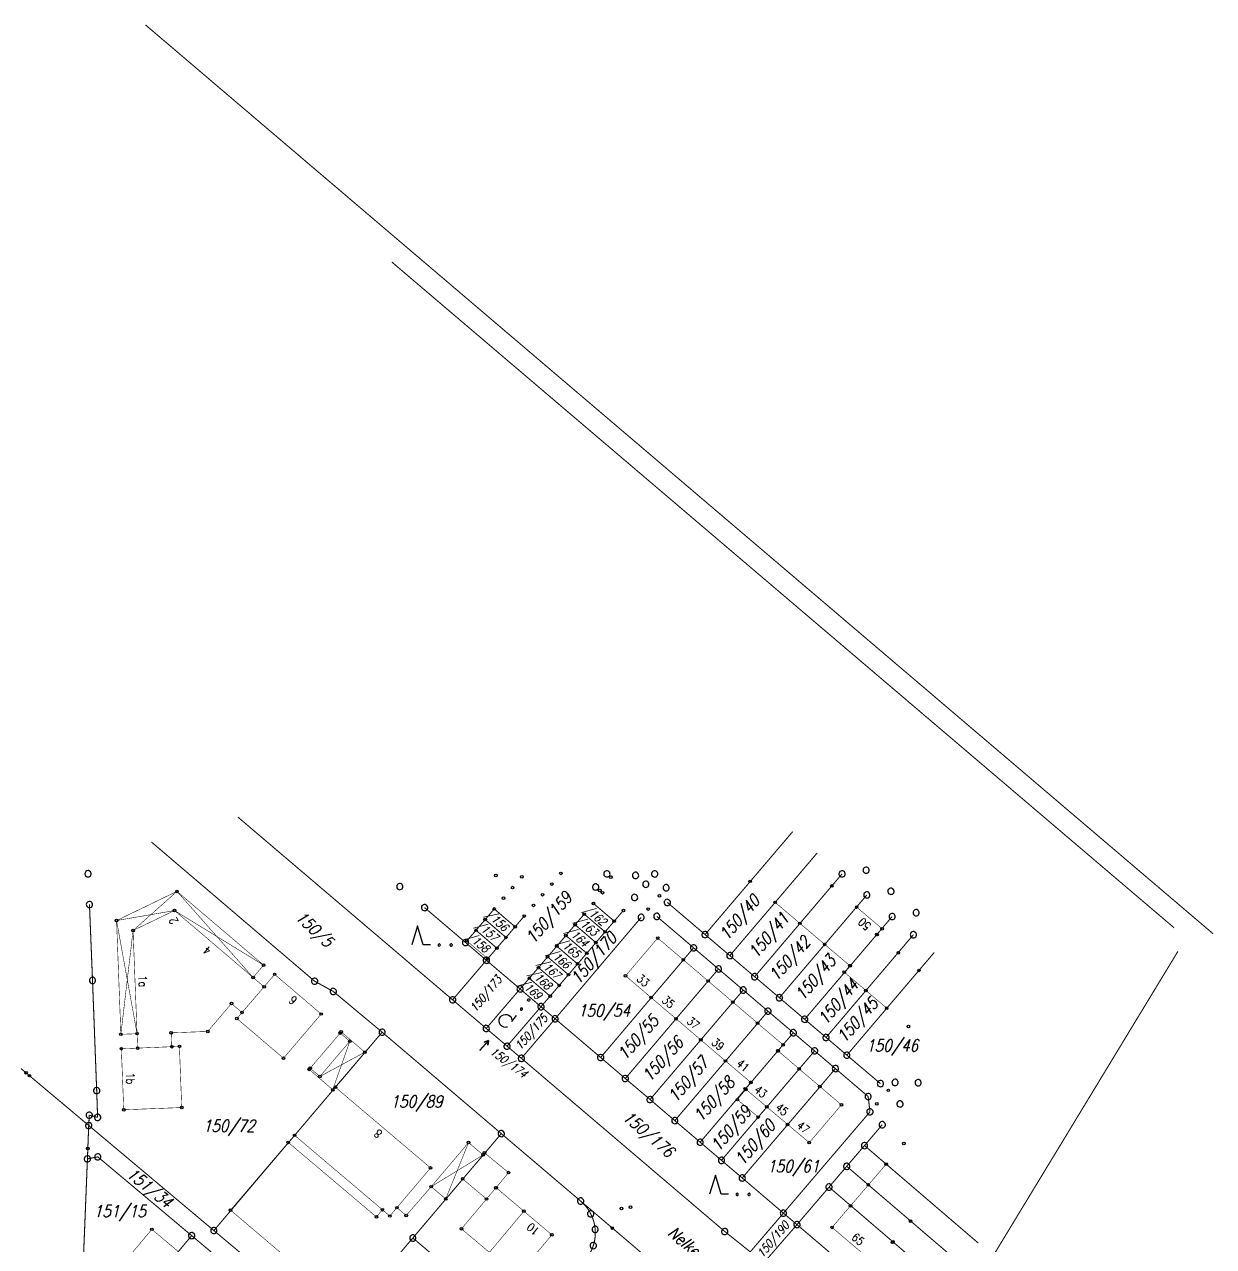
# Model space of a CAD drawing. Extents: x 4468056 to 4468688, y 5348625 to 5349303.
# Drawn here: x 4468459.3 to 4468687.9, y 5349068 to 5349302.8 of the extents above; entities that cross this region are included whole.
import ezdxf
from ezdxf.enums import TextEntityAlignment as Align

# ---------------------------------------------------------------- set-up
doc = ezdxf.new("R2010")
doc.units = 0
doc.linetypes.add('PCMAP-LINIENTYP_046', pattern=[1, 0.35, -0.3, 0.35])
doc.layers.get('0').update_dxf_attribs({"linetype": 'CONTINUOUS'})
for name, color, linetype in [('B-T017-AMTL_PUNKTE_G-KOORDINATE', 216, 'CONTINUOUS'), ('B-T018-AMTL_PUNKTE_D-KOORDINATE', 216, 'CONTINUOUS'), ('B-T020-AMTL_FR-PFEIL', 7, 'CONTINUOUS'), ('B-T024-AMTL_NUTZUNGSARTENSYMBOL', 7, 'CONTINUOUS'), ('L-T034-AMTL_FLGR_ABGEM', 216, 'CONTINUOUS'), ('L-T044-AMTL_GEBAEUDELINIE', 136, 'CONTINUOUS'), ('L-T046-AMTL_ARK_PASS_DURCHF_DIA', 136, 'PCMAP-LINIENTYP_046'), ('L-T047-AMTL_GEB_-TREPPE_TG-ZUFA', 136, 'CONTINUOUS'), ('T-T004-HAUSNUMMER_GEBAEUDETEXT', 16, 'CONTINUOUS'), ('T-T018-FLURNUMMER', 7, 'CONTINUOUS'), ('T-T026-STRASSENNAMEN', 7, 'CONTINUOUS')]:
    doc.layers.add(name, color=color, linetype=linetype)
doc.styles.add('PCMAP-TEXTTYP_004', font='simplex')
doc.styles.add('PCMAP-TEXTTYP_018', font='simplex', dxfattribs={"oblique": 15})
doc.styles.add('PCMAP-TEXTTYP_026', font='simplex', dxfattribs={"oblique": 15})

# ---------------------------------------------------------------- blocks, each defined once
blk = doc.blocks.new('KREIS')
blk.add_circle((0, 0), 5)
blk = doc.blocks.new('SYM10')
for points in [[(2.507, 4.202), (0.958, 4.953), (-0.543, 5), (-2.185, 4.437), (-3.379, 3.608), (-4.249, 2.748), (-4.882, 1.357), (-5, 0.073)], [(-5, 0.073), (-4.953, -0.912)], [(2.493, -4.416), (3.726, -3.586), (4.455, -2.364), (5, -0.885), (4.933, 0.741), (4.464, 2.007), (3.69, 3.219), (2.507, 4.202)], [(-4.953, -0.912), (-4.698, -1.945), (-3.921, -3.398), (-2.642, -4.314), (-1.366, -4.81), (0.008, -5), (1.379, -4.834), (2.493, -4.416)]]:
    blk.add_lwpolyline(points)
blk = doc.blocks.new('SYM163')
for points in [[(-0.372, -1.169), (-2.193, -1.169), (-3.592, 3.555), (-5, -1.169)], [(2.004, -1.025), (1.937, -0.958), (1.85, -0.901), (1.755, -0.901), (1.63, -0.945), (1.535, -1.04), (1.504, -1.208), (1.54, -1.307)], [(1.54, -1.307), (1.601, -1.395), (1.693, -1.44), (1.783, -1.466)], [(1.8, -1.466), (1.944, -1.423), (2.039, -1.312), (2.052, -1.159), (2.004, -1.025)], [(4.797, -0.9), (4.702, -0.903), (4.575, -0.933), (4.473, -1.01), (4.42, -1.114), (4.412, -1.228), (4.448, -1.32), (4.514, -1.38)], [(4.514, -1.38), (4.573, -1.437), (4.659, -1.465)], [(4.696, -1.466), (4.822, -1.447), (4.916, -1.373), (4.982, -1.264), (5, -1.152), (4.98, -1.04), (4.886, -0.944), (4.797, -0.9)]]:
    blk.add_lwpolyline(points)
blk = doc.blocks.new('SYM60')
blk.add_lwpolyline([(-8.077, 1.827), (-8.077, 1.808), (-5.038, 0.01), (-15, 0.01), (-15, -0.01), (-5.038, -0.01), (-8.077, -1.808), (-8.077, -1.827), (-5, 0), (-8.077, 1.827)])
blk = doc.blocks.new('SYM162')
for points in [[(-4.708, -0.388), (-4.869, -0.065), (-5, 0.539), (-4.97, 0.901), (-4.829, 1.304), (-4.547, 1.737), (-4.164, 2.039), (-3.782, 2.19)], [(-3.782, 2.19), (-3.288, 2.24), (-2.926, 2.2), (-2.392, 2.009), (-2.07, 1.676), (-1.768, 1.304), (-1.647, 0.871), (-1.617, 0.378)], [(-1.617, 0.378), (-1.728, 0.005), (-1.889, -0.317), (-2.11, -0.609), (-2.412, -0.8), (-0.492, -0.806)], [(-4.255, -0.79), (-4.466, -0.609), (-4.708, -0.388)], [(1.943, -0.779), (1.917, -0.67), (1.846, -0.549), (1.705, -0.508), (1.575, -0.519), (1.444, -0.609), (1.363, -0.71), (1.363, -0.831)], [(1.363, -0.831), (1.424, -0.962), (1.544, -1.042), (1.665, -1.052), (1.826, -1.012), (1.917, -0.931), (1.967, -0.861), (1.947, -0.795)], [(4.359, -0.795), (4.401, -0.638), (4.531, -0.528), (4.685, -0.492), (4.845, -0.536), (4.95, -0.633), (4.983, -0.743)], [(4.983, -0.743), (5, -0.862), (4.959, -1.011), (4.812, -1.107), (4.638, -1.121), (4.503, -1.074), (4.395, -0.991), (4.362, -0.809)]]:
    blk.add_lwpolyline(points)

msp = doc.modelspace()

# ---------------------------------------------------------------- linework, layer by layer
at = {"layer": 'L-T034-AMTL_FLGR_ABGEM', "const_width": 0.2, "flags": 128}
for points in [[(4468482.61, 5349302.71), (4468687.76, 5349128.11)], [(4468680.28, 5349129.24), (4468529.94, 5349257.16)], [(4468541.62, 5349115.41), (4468500.33, 5349150.54)], [(4468606.97, 5349147.72), (4468590.14, 5349127.95)], [(4468515.1, 5349118.99), (4468483.75, 5349145.72)], [(4468611.72, 5349143.67), (4468594.9, 5349123.9)], [(4468616.47, 5349139.61), (4468599.67, 5349119.85)], [(4468621.23, 5349135.56), (4468604.42, 5349115.81)], [(4468471.83, 5349133.73), (4468472.42, 5349119.14)], [(4468544.1, 5349126.43), (4468536.24, 5349133.12)], [(4468549.63, 5349132.87), (4468547.88, 5349130.83)], [(4468549.63, 5349132.87), (4468553.63, 5349129.44)], [(4468572.68, 5349130.52), (4468568.68, 5349133.93)], [(4468590.14, 5349127.95), (4468582.89, 5349134.12)], [(4468547.88, 5349130.83), (4468546.12, 5349128.77)], [(4468547.88, 5349130.83), (4468551.88, 5349127.4)], [(4468553.63, 5349129.44), (4468555.39, 5349131.5)], [(4468561.33, 5349111.77), (4468577.85, 5349131.24)], [(4468566.92, 5349131.88), (4468565.16, 5349129.83)], [(4468570.92, 5349128.46), (4468566.92, 5349131.88)], [(4468570.92, 5349128.46), (4468572.68, 5349130.52)], [(4468572.68, 5349130.52), (4468574.44, 5349132.57)], [(4468580.86, 5349131.44), (4468587.94, 5349125.4)], [(4468626.09, 5349131.41), (4468609.28, 5349111.67)], [(4468544.1, 5349126.43), (4468546.12, 5349128.77)], [(4468546.12, 5349128.77), (4468550.12, 5349125.34)], [(4468551.88, 5349127.4), (4468553.63, 5349129.44)], [(4468565.16, 5349129.83), (4468563.39, 5349127.76)], [(4468569.16, 5349126.4), (4468565.16, 5349129.83)], [(4468569.16, 5349126.4), (4468570.92, 5349128.46)], [(4468594.9, 5349123.9), (4468590.14, 5349127.95)], [(4468630.18, 5349127.92), (4468613.39, 5349108.18)], [(4468548.11, 5349123.01), (4468544.1, 5349126.43)], [(4468550.12, 5349125.34), (4468551.88, 5349127.4)], [(4468561.64, 5349125.71), (4468559.88, 5349123.66)], [(4468563.39, 5349127.76), (4468561.64, 5349125.71)], [(4468565.64, 5349122.3), (4468561.64, 5349125.71)], [(4468567.4, 5349124.35), (4468563.39, 5349127.76)], [(4468567.4, 5349124.35), (4468569.16, 5349126.4)], [(4468548.11, 5349123.01), (4468550.12, 5349125.34)], [(4468559.88, 5349123.66), (4468558.12, 5349121.6)], [(4468563.88, 5349120.24), (4468559.88, 5349123.66)], [(4468565.64, 5349122.3), (4468567.4, 5349124.35)], [(4468570.07, 5349104.33), (4468587.94, 5349125.4)], [(4468587.94, 5349125.4), (4468592.71, 5349121.34)], [(4468599.67, 5349119.85), (4468594.9, 5349123.9)], [(4468596.9, 5348986.16), (4468681.01, 5349124.72)], [(4468634.19, 5349124.52), (4468617.39, 5349104.78)], [(4468548.11, 5349123.01), (4468541.62, 5349115.41)], [(4468554.59, 5349117.5), (4468548.11, 5349123.01)], [(4468558.12, 5349121.6), (4468556.36, 5349119.55)], [(4468562.12, 5349118.18), (4468558.12, 5349121.6)], [(4468563.88, 5349120.24), (4468565.64, 5349122.3)], [(4468574.81, 5349100.29), (4468592.71, 5349121.34)], [(4468592.71, 5349121.34), (4468597.47, 5349117.29)], [(4468472.42, 5349119.14), (4468473.22, 5349097.98)], [(4468518.69, 5349117.02), (4468515.1, 5349118.99)], [(4468554.59, 5349117.5), (4468556.36, 5349119.55)], [(4468560.36, 5349116.12), (4468556.36, 5349119.55)], [(4468562.12, 5349118.18), (4468563.88, 5349120.24)], [(4468604.42, 5349115.81), (4468599.67, 5349119.85)], [(4468528.08, 5349109.19), (4468518.69, 5349117.02)], [(4468554.59, 5349117.5), (4468548.08, 5349109.91)], [(4468558.6, 5349114.08), (4468554.59, 5349117.5)], [(4468560.36, 5349116.12), (4468562.12, 5349118.18)], [(4468579.57, 5349096.26), (4468597.47, 5349117.29)], [(4468597.47, 5349117.29), (4468602.23, 5349113.23)], [(4468548.08, 5349109.91), (4468541.62, 5349115.41)], [(4468558.6, 5349114.08), (4468552.09, 5349106.51)], [(4468558.6, 5349114.08), (4468560.36, 5349116.12)], [(4468561.33, 5349111.77), (4468558.6, 5349114.08)], [(4468609.28, 5349111.67), (4468604.42, 5349115.81)], [(4468561.33, 5349111.77), (4468554.84, 5349104.17)], [(4468570.07, 5349104.33), (4468561.33, 5349111.77)], [(4468584.32, 5349092.2), (4468602.23, 5349113.23)], [(4468602.23, 5349113.23), (4468607.1, 5349109.09)], [(4468613.39, 5349108.18), (4468609.28, 5349111.67)], [(4468528.08, 5349109.19), (4468519.1, 5349098.61)], [(4468550.98, 5349089.7), (4468528.08, 5349109.19)], [(4468552.09, 5349106.51), (4468548.08, 5349109.91)], [(4468589.2, 5349088.05), (4468607.1, 5349109.09)], [(4468607.1, 5349109.09), (4468611.19, 5349105.6)], [(4468617.39, 5349104.78), (4468613.39, 5349108.18)], [(4468554.84, 5349104.17), (4468552.09, 5349106.51)], [(4468593.29, 5349084.57), (4468611.19, 5349105.6)], [(4468611.19, 5349105.6), (4468615.19, 5349102.19)], [(4468623.84, 5349099.31), (4468617.39, 5349104.78)], [(4468458.67, 5349102.2), (4468471.69, 5349091.27)], [(4468593.92, 5349070.9), (4468554.84, 5349104.17)], [(4468574.81, 5349100.29), (4468570.07, 5349104.33)], [(4468597.28, 5349081.18), (4468615.19, 5349102.19)], [(4468615.19, 5349102.19), (4468621.48, 5349096.83)], [(4468579.57, 5349096.26), (4468574.81, 5349100.29)], [(4468473.22, 5349097.98), (4468473.4, 5349092.83)], [(4468519.1, 5349098.61), (4468511.26, 5349089.37)], [(4468584.32, 5349092.2), (4468579.57, 5349096.26)], [(4468621.83, 5349093.89), (4468621.48, 5349096.83)], [(4468471.69, 5349091.27), (4468471.8, 5349093.25)], [(4468473.4, 5349092.83), (4468471.8, 5349093.25)], [(4468605.2, 5349074.43), (4468621.83, 5349093.89)], [(4468471.69, 5349091.27), (4468471.44, 5349084.85)], [(4468471.69, 5349091.27), (4468495.74, 5349071.08)], [(4468589.2, 5349088.05), (4468584.32, 5349092.2)], [(4468620.78, 5349087.41), (4468624.19, 5349091.41)], [(4468495.74, 5349071.08), (4468511.26, 5349089.37)], [(4468550.98, 5349089.7), (4468533.98, 5349069.65)], [(4468566.22, 5349076.75), (4468550.98, 5349089.7)], [(4468593.29, 5349084.57), (4468589.2, 5349088.05)], [(4468617.36, 5349083.42), (4468620.78, 5349087.41)], [(4468642.65, 5349068.67), (4468620.78, 5349087.41)], [(4468470.13, 5349052.18), (4468471.44, 5349084.85)], [(4468471.44, 5349084.85), (4468473.43, 5349085.24)], [(4468473.43, 5349085.24), (4468491.48, 5349070.1)], [(4468597.28, 5349081.18), (4468593.29, 5349084.57)], [(4468613.96, 5349079.43), (4468617.36, 5349083.42)], [(4468639.86, 5349064.16), (4468617.36, 5349083.42)], [(4468605.2, 5349074.43), (4468597.28, 5349081.18)], [(4468607.8, 5349072.22), (4468613.96, 5349079.43)], [(4468637.06, 5349059.65), (4468613.96, 5349079.43)], [(4468566.22, 5349076.75), (4468566.55, 5349076.45), (4468566.87, 5349076.13), (4468567.17, 5349075.79), (4468567.45, 5349075.44), (4468567.71, 5349075.08), (4468567.94, 5349074.69), (4468568.16, 5349074.3)], [(4468566.22, 5349076.75), (4468584.88, 5349060.86)], [(4468568.16, 5349074.3), (4468568.35, 5349073.9), (4468568.53, 5349073.48), (4468568.67, 5349073.06), (4468568.8, 5349072.63), (4468568.9, 5349072.19), (4468568.97, 5349071.75), (4468569.02, 5349071.3)], [(4468605.2, 5349074.43), (4468598.82, 5349066.99)], [(4468607.8, 5349072.22), (4468605.2, 5349074.43)], [(4468607.8, 5349072.22), (4468601.44, 5349064.89)], [(4468632.05, 5349051.58), (4468607.8, 5349072.22)], [(4468491.48, 5349070.1), (4468473.87, 5349049.15)], [(4468496.44, 5349065.93), (4468491.48, 5349070.1)], [(4468518.78, 5349051.73), (4468495.74, 5349071.08)], [(4468518.78, 5349051.73), (4468533.98, 5349069.65)], [(4468555.33, 5349051.56), (4468533.98, 5349069.65)], [(4468569.02, 5349071.3), (4468569.04, 5349070.85), (4468569.04, 5349070.4), (4468569.02, 5349069.95), (4468568.96, 5349069.5), (4468568.89, 5349069.06), (4468568.79, 5349068.62), (4468568.66, 5349068.19)], [(4468593.92, 5349070.9), (4468598.82, 5349066.99)], [(4468567.14, 5349065.46), (4468567.42, 5349065.81), (4468567.68, 5349066.18), (4468567.92, 5349066.56), (4468568.14, 5349066.95), (4468568.34, 5349067.35), (4468568.51, 5349067.77), (4468568.66, 5349068.19)]]:
    msp.add_lwpolyline(points, dxfattribs=at)
at = {"layer": 'L-T044-AMTL_GEBAEUDELINIE', "const_width": 0.1, "flags": 128}
for points in [[(4468477.04, 5349130.64), (4468488.65, 5349136.24)], [(4468488.65, 5349136.24), (4468505.3, 5349122.07)], [(4468614.51, 5349137.29), (4468608.36, 5349130.1)], [(4468608.36, 5349130.1), (4468614.51, 5349137.29)], [(4468547.88, 5349130.83), (4468549.63, 5349132.87)], [(4468553.63, 5349129.44), (4468549.63, 5349132.87)], [(4468549.63, 5349132.87), (4468553.63, 5349129.44)], [(4468568.68, 5349133.93), (4468572.68, 5349130.52)], [(4468572.68, 5349130.52), (4468568.68, 5349133.93)], [(4468608.36, 5349130.1), (4468603.59, 5349134.14)], [(4468619.27, 5349133.23), (4468613.12, 5349126.06)], [(4468613.12, 5349126.06), (4468619.27, 5349133.23)], [(4468619.27, 5349133.23), (4468624.16, 5349129.06)], [(4468477.87, 5349108.78), (4468477.04, 5349130.64)], [(4468546.12, 5349128.77), (4468547.88, 5349130.83)], [(4468551.88, 5349127.4), (4468547.88, 5349130.83)], [(4468547.88, 5349130.83), (4468551.88, 5349127.4)], [(4468555.39, 5349131.5), (4468553.63, 5349129.44)], [(4468565.16, 5349129.83), (4468566.92, 5349131.88)], [(4468570.92, 5349128.46), (4468566.92, 5349131.88)], [(4468566.92, 5349131.88), (4468570.92, 5349128.46)], [(4468572.68, 5349130.52), (4468570.92, 5349128.46)], [(4468574.44, 5349132.57), (4468572.68, 5349130.52)], [(4468544.35, 5349126.73), (4468546.12, 5349128.77)], [(4468550.12, 5349125.34), (4468546.12, 5349128.77)], [(4468546.12, 5349128.77), (4468550.12, 5349125.34)], [(4468553.63, 5349129.44), (4468551.88, 5349127.4)], [(4468563.39, 5349127.76), (4468565.16, 5349129.83)], [(4468569.16, 5349126.4), (4468565.16, 5349129.83)], [(4468565.16, 5349129.83), (4468569.16, 5349126.4)], [(4468570.92, 5349128.46), (4468569.16, 5349126.4)], [(4468613.12, 5349126.06), (4468608.36, 5349130.1)], [(4468548.38, 5349123.3), (4468544.35, 5349126.73)], [(4468551.88, 5349127.4), (4468550.12, 5349125.34)], [(4468559.88, 5349123.66), (4468561.64, 5349125.71)], [(4468561.64, 5349125.71), (4468563.39, 5349127.76)], [(4468561.64, 5349125.71), (4468565.64, 5349122.3)], [(4468565.64, 5349122.3), (4468561.64, 5349125.71)], [(4468567.4, 5349124.35), (4468563.39, 5349127.76)], [(4468563.39, 5349127.76), (4468567.4, 5349124.35)], [(4468569.16, 5349126.4), (4468567.4, 5349124.35)], [(4468574.86, 5349120.02), (4468581.04, 5349127.28)], [(4468581.04, 5349127.28), (4468585.96, 5349123.09)], [(4468617.96, 5349121.97), (4468613.12, 5349126.06)], [(4468623.16, 5349127.96), (4468618.01, 5349121.93)], [(4468618.01, 5349121.93), (4468623.16, 5349127.96)], [(4468550.12, 5349125.34), (4468548.38, 5349123.3)], [(4468558.12, 5349121.6), (4468559.88, 5349123.66)], [(4468563.88, 5349120.24), (4468559.88, 5349123.66)], [(4468559.88, 5349123.66), (4468563.88, 5349120.24)], [(4468567.4, 5349124.35), (4468565.64, 5349122.3)], [(4468627.28, 5349124.45), (4468621.04, 5349117.21)], [(4468621.04, 5349117.21), (4468627.28, 5349124.45)], [(4468505.3, 5349122.07), (4468503.29, 5349119.69)], [(4468556.36, 5349119.55), (4468558.12, 5349121.6)], [(4468562.12, 5349118.18), (4468558.12, 5349121.6)], [(4468558.12, 5349121.6), (4468562.12, 5349118.18)], [(4468565.64, 5349122.3), (4468563.88, 5349120.24)], [(4468585.96, 5349123.09), (4468579.78, 5349115.83)], [(4468579.78, 5349115.83), (4468585.96, 5349123.09)], [(4468585.96, 5349123.09), (4468590.72, 5349119.03)], [(4468616.89, 5349120.72), (4468617.96, 5349121.97)], [(4468618.01, 5349121.93), (4468617.96, 5349121.97)], [(4468617.96, 5349121.97), (4468618.01, 5349121.93)], [(4468503.29, 5349119.69), (4468505.39, 5349117.91)], [(4468505.39, 5349117.91), (4468507.42, 5349120.3)], [(4468507.42, 5349120.3), (4468516.36, 5349112.68)], [(4468554.59, 5349117.5), (4468556.36, 5349119.55)], [(4468560.36, 5349116.12), (4468556.36, 5349119.55)], [(4468556.36, 5349119.55), (4468560.36, 5349116.12)], [(4468563.88, 5349120.24), (4468562.12, 5349118.18)], [(4468579.78, 5349115.83), (4468574.86, 5349120.02)], [(4468584.55, 5349111.77), (4468590.72, 5349119.03)], [(4468590.72, 5349119.03), (4468584.55, 5349111.77)], [(4468590.72, 5349119.03), (4468595.48, 5349114.98)], [(4468621.04, 5349117.21), (4468616.89, 5349120.72)], [(4468505.39, 5349117.91), (4468501.15, 5349112.96)], [(4468501.15, 5349112.96), (4468505.39, 5349117.91)], [(4468558.6, 5349114.08), (4468554.59, 5349117.5)], [(4468562.12, 5349118.18), (4468560.36, 5349116.12)], [(4468625.04, 5349113.82), (4468621.04, 5349117.21)], [(4468499.12, 5349114.69), (4468494.56, 5349109.33)], [(4468501.15, 5349112.96), (4468499.12, 5349114.69)], [(4468560.36, 5349116.12), (4468558.6, 5349114.08)], [(4468584.55, 5349111.77), (4468579.78, 5349115.83)], [(4468589.32, 5349107.71), (4468595.48, 5349114.98)], [(4468595.48, 5349114.98), (4468589.32, 5349107.71)], [(4468595.48, 5349114.98), (4468600.24, 5349110.92)], [(4468500.17, 5349111.81), (4468501.15, 5349112.96)], [(4468509.12, 5349104.18), (4468500.17, 5349111.81)], [(4468516.36, 5349112.68), (4468509.12, 5349104.18)], [(4468589.32, 5349107.71), (4468584.55, 5349111.77)], [(4468494.56, 5349109.33), (4468487.55, 5349109.07)], [(4468520.02, 5349109.02), (4468520.21, 5349109.25)], [(4468520.21, 5349109.25), (4468524.76, 5349105.35)], [(4468600.24, 5349110.92), (4468594.08, 5349103.65)], [(4468594.08, 5349103.65), (4468600.24, 5349110.92)], [(4468600.24, 5349110.92), (4468605.15, 5349106.74)], [(4468480.98, 5349108.9), (4468477.87, 5349108.78)], [(4468481.09, 5349106.13), (4468480.98, 5349108.9)], [(4468487.55, 5349109.07), (4468487.65, 5349106.4)], [(4468514.25, 5349102.27), (4468520.02, 5349109.02)], [(4468521.87, 5349107.44), (4468516.11, 5349100.68)], [(4468516.11, 5349100.68), (4468521.87, 5349107.44)], [(4468520.02, 5349109.02), (4468521.87, 5349107.44)], [(4468521.87, 5349107.44), (4468520.02, 5349109.02)], [(4468594.08, 5349103.65), (4468589.32, 5349107.71)], [(4468477.96, 5349106.01), (4468481.09, 5349106.13)], [(4468478.42, 5349094.28), (4468477.96, 5349106.01)], [(4468487.65, 5349106.4), (4468481.09, 5349106.13)], [(4468481.09, 5349106.13), (4468487.65, 5349106.4)], [(4468487.65, 5349106.4), (4468489.12, 5349106.46)], [(4468489.12, 5349106.46), (4468489.56, 5349094.71)], [(4468524.76, 5349105.35), (4468518.58, 5349098.13)], [(4468604.14, 5349105.62), (4468598.95, 5349099.51)], [(4468598.95, 5349099.51), (4468604.14, 5349105.62)], [(4468604.17, 5349105.59), (4468604.14, 5349105.62)], [(4468604.14, 5349105.62), (4468604.17, 5349105.59)], [(4468605.15, 5349106.74), (4468604.17, 5349105.59)], [(4468604.17, 5349105.59), (4468608.23, 5349102.13)], [(4468514.06, 5349102.04), (4468514.25, 5349102.27)], [(4468516.11, 5349100.68), (4468514.25, 5349102.27)], [(4468514.25, 5349102.27), (4468516.11, 5349100.68)], [(4468598.9, 5349099.56), (4468594.08, 5349103.65)], [(4468518.58, 5349098.13), (4468514.06, 5349102.04)], [(4468602, 5349094.84), (4468608.23, 5349102.13)], [(4468608.23, 5349102.13), (4468602, 5349094.84)], [(4468608.23, 5349102.13), (4468612.21, 5349098.75)], [(4468511.26, 5349089.37), (4468519.1, 5349098.61)], [(4468519.1, 5349098.61), (4468537.38, 5349083.11)], [(4468596.35, 5349096.24), (4468598, 5349098.2)], [(4468597.85, 5349098.33), (4468598.9, 5349099.56)], [(4468598, 5349098.2), (4468597.85, 5349098.33)], [(4468598, 5349098.2), (4468602, 5349094.84)], [(4468602, 5349094.84), (4468598, 5349098.2)], [(4468598.95, 5349099.51), (4468598.9, 5349099.56)], [(4468598.9, 5349099.56), (4468598.95, 5349099.51)], [(4468612.21, 5349098.75), (4468606, 5349091.47)], [(4468606, 5349091.47), (4468612.21, 5349098.75)], [(4468612.21, 5349098.75), (4468616.34, 5349095.23)], [(4468600.35, 5349092.88), (4468596.35, 5349096.24)], [(4468616.34, 5349095.23), (4468610.16, 5349087.97)], [(4468489.56, 5349094.71), (4468478.42, 5349094.28)], [(4468602, 5349094.84), (4468600.35, 5349092.88)], [(4468606, 5349091.47), (4468602, 5349094.84)], [(4468610.16, 5349087.97), (4468606, 5349091.47)], [(4468528.13, 5349075.08), (4468511.26, 5349089.37)], [(4468547.48, 5349085.61), (4468547.74, 5349086.02)], [(4468547.74, 5349086.02), (4468552.38, 5349082.21)], [(4468543.55, 5349081), (4468547.48, 5349085.61)], [(4468621.52, 5349079.84), (4468624.94, 5349083.83)], [(4468537.38, 5349083.11), (4468530.92, 5349075.48)], [(4468548.14, 5349077.14), (4468543.55, 5349081)], [(4468552.38, 5349082.21), (4468549.98, 5349079.32)], [(4468549.94, 5349079.28), (4468548.14, 5349077.14)], [(4468548.14, 5349077.14), (4468549.94, 5349079.28)], [(4468549.98, 5349079.32), (4468549.94, 5349079.28)], [(4468549.94, 5349079.28), (4468549.98, 5349079.32)], [(4468549.98, 5349079.32), (4468555.32, 5349074.8)], [(4468618.1, 5349075.84), (4468621.52, 5349079.84)], [(4468629.64, 5349072.88), (4468621.52, 5349079.84)], [(4468621.52, 5349079.84), (4468629.64, 5349072.88)], [(4468543.32, 5349071.41), (4468548.14, 5349077.14)], [(4468529.55, 5349073.87), (4468528.13, 5349075.08)], [(4468530.92, 5349075.48), (4468529.55, 5349073.87)], [(4468555.32, 5349074.8), (4468548.69, 5349066.89)], [(4468548.69, 5349066.89), (4468555.32, 5349074.8)], [(4468555.32, 5349074.8), (4468560.7, 5349070.25)], [(4468614.54, 5349071.69), (4468618.1, 5349075.84)], [(4468626.22, 5349068.9), (4468618.1, 5349075.84)], [(4468618.1, 5349075.84), (4468626.22, 5349068.9)], [(4468622.67, 5349064.75), (4468614.54, 5349071.69)], [(4468476.76, 5349062.9), (4468483.82, 5349071.31)], [(4468483.82, 5349071.31), (4468488.91, 5349067.04)], [(4468530.04, 5349065.06), (4468533.98, 5349069.65)], [(4468533.98, 5349069.65), (4468541.61, 5349063.15)], [(4468548.69, 5349066.89), (4468543.32, 5349071.41)], [(4468560.7, 5349070.25), (4468554.07, 5349062.37)]]:
    msp.add_lwpolyline(points, dxfattribs=at)
at = {"layer": 'L-T046-AMTL_ARK_PASS_DURCHF_DIA', "const_width": 0.1, "flags": 128}
for points in [[(4468488.65, 5349136.24), (4468480.21, 5349128.73)], [(4468488.65, 5349136.24), (4468503.29, 5349119.69)], [(4468488.18, 5349132.56), (4468477.04, 5349130.64)], [(4468477.04, 5349130.64), (4468480.98, 5349108.9)], [(4468488.18, 5349132.56), (4468480.21, 5349128.73)], [(4468488.18, 5349132.56), (4468503.29, 5349119.69)], [(4468505.3, 5349122.07), (4468488.18, 5349132.56)], [(4468480.21, 5349128.73), (4468477.87, 5349108.78)], [(4468480.21, 5349128.73), (4468480.98, 5349108.9)], [(4468518.58, 5349098.13), (4468521.87, 5349107.44)], [(4468524.76, 5349105.35), (4468516.11, 5349100.68)], [(4468510.03, 5349088.02), (4468498.94, 5349075.01)], [(4468510.03, 5349088.02), (4468526.97, 5349073.7)], [(4468544.69, 5349087.98), (4468540.3, 5349077.15)], [(4468537.51, 5349079.51), (4468547.48, 5349085.61)], [(4468532.69, 5349073.97), (4468537.51, 5349079.51)], [(4468533.98, 5349069.65), (4468540.3, 5349077.15)], [(4468498.94, 5349075.01), (4468521.97, 5349055.45)], [(4468528.13, 5349075.08), (4468526.97, 5349073.7)], [(4468530.92, 5349075.48), (4468532.69, 5349073.97)]]:
    msp.add_lwpolyline(points, dxfattribs=at)
at = {"layer": 'L-T047-AMTL_GEB_-TREPPE_TG-ZUFA', "const_width": 0.1, "flags": 128}
for points in [[(4468537.51, 5349079.51), (4468544.69, 5349087.98)], [(4468544.69, 5349087.98), (4468547.48, 5349085.61)], [(4468547.48, 5349085.61), (4468543.55, 5349081)], [(4468540.3, 5349077.15), (4468543.55, 5349081)], [(4468537.51, 5349079.51), (4468540.3, 5349077.15)]]:
    msp.add_lwpolyline(points, dxfattribs=at)

# ---------------------------------------------------------------- block references
at = {"layer": 'B-T017-AMTL_PUNKTE_G-KOORDINATE'}
for name, p, xscale, yscale, zscale in [('SYM10', (4468471.56, 5349139.63), 0.12, 0.12, 0.12), ('KREIS', (4468562.44, 5349139.7), 0.05, 0.05, 0.05), ('SYM10', (4468571.27, 5349139.61), 0.12, 0.12, 0.12), ('SYM10', (4468576.78, 5349139.31), 0.12, 0.12, 0.12), ('SYM10', (4468580.45, 5349139.6), 0.12, 0.12, 0.12), ('SYM10', (4468616.47, 5349139.61), 0.12, 0.12, 0.12), ('SYM10', (4468621.09, 5349140.32), 0.12, 0.12, 0.12), ('SYM10', (4468531.47, 5349137.17), 0.12, 0.12, 0.12), ('KREIS', (4468554.91, 5349139.03), 0.05, 0.05, 0.05), ('KREIS', (4468560.68, 5349137.65), 0.05, 0.05, 0.05), ('SYM10', (4468569.13, 5349137.09), 0.12, 0.12, 0.12), ('KREIS', (4468572.04, 5349138.96), 0.05, 0.05, 0.05), ('SYM10', (4468578.75, 5349137.62), 0.12, 0.12, 0.12), ('SYM10', (4468582.66, 5349136.94), 0.12, 0.12, 0.12), ('KREIS', (4468488.65, 5349136.24), 0.05, 0.05, 0.05), ('KREIS', (4468551.39, 5349134.93), 0.05, 0.05, 0.05), ('KREIS', (4468553.15, 5349136.97), 0.05, 0.05, 0.05), ('KREIS', (4468558.92, 5349135.6), 0.05, 0.05, 0.05), ('KREIS', (4468570.44, 5349135.99), 0.05, 0.05, 0.05), ('SYM10', (4468576.59, 5349135.08), 0.12, 0.12, 0.12), ('KREIS', (4468581.36, 5349135.4), 0.05, 0.05, 0.05), ('SYM10', (4468621.23, 5349135.56), 0.12, 0.12, 0.12), ('SYM10', (4468625.86, 5349136.26), 0.12, 0.12, 0.12), ('SYM10', (4468471.83, 5349133.73), 0.12, 0.12, 0.12), ('KREIS', (4468488.18, 5349132.56), 0.05, 0.05, 0.05), ('SYM10', (4468536.24, 5349133.12), 0.12, 0.12, 0.12), ('KREIS', (4468549.63, 5349132.87), 0.05, 0.05, 0.05), ('KREIS', (4468557.17, 5349133.55), 0.05, 0.05, 0.05), ('KREIS', (4468568.68, 5349133.93), 0.05, 0.05, 0.05), ('KREIS', (4468574.44, 5349132.57), 0.05, 0.05, 0.05), ('KREIS', (4468579.21, 5349132.85), 0.05, 0.05, 0.05), ('SYM10', (4468582.89, 5349134.12), 0.12, 0.12, 0.12), ('SYM10', (4468630.7, 5349132.14), 0.12, 0.12, 0.12), ('KREIS', (4468477.04, 5349130.64), 0.05, 0.05, 0.05), ('KREIS', (4468547.88, 5349130.83), 0.05, 0.05, 0.05), ('KREIS', (4468555.39, 5349131.5), 0.05, 0.05, 0.05), ('KREIS', (4468566.92, 5349131.88), 0.05, 0.05, 0.05), ('KREIS', (4468572.68, 5349130.52), 0.05, 0.05, 0.05), ('SYM10', (4468577.85, 5349131.24), 0.12, 0.12, 0.12), ('SYM10', (4468580.86, 5349131.44), 0.12, 0.12, 0.12), ('SYM10', (4468626.09, 5349131.41), 0.12, 0.12, 0.12), ('KREIS', (4468480.21, 5349128.73), 0.05, 0.05, 0.05), ('KREIS', (4468546.12, 5349128.77), 0.05, 0.05, 0.05), ('KREIS', (4468553.63, 5349129.44), 0.05, 0.05, 0.05), ('KREIS', (4468565.16, 5349129.83), 0.05, 0.05, 0.05), ('KREIS', (4468570.92, 5349128.46), 0.05, 0.05, 0.05), ('SYM10', (4468590.14, 5349127.95), 0.12, 0.12, 0.12), ('SYM10', (4468630.18, 5349127.92), 0.12, 0.12, 0.12), ('SYM10', (4468544.1, 5349126.43), 0.12, 0.12, 0.12), ('KREIS', (4468551.88, 5349127.4), 0.05, 0.05, 0.05), ('KREIS', (4468561.64, 5349125.71), 0.05, 0.05, 0.05), ('KREIS', (4468563.39, 5349127.76), 0.05, 0.05, 0.05), ('KREIS', (4468569.16, 5349126.4), 0.05, 0.05, 0.05), ('SYM10', (4468587.94, 5349125.4), 0.12, 0.12, 0.12), ('SYM10', (4468548.11, 5349123.01), 0.12, 0.12, 0.12), ('KREIS', (4468550.12, 5349125.34), 0.05, 0.05, 0.05), ('KREIS', (4468559.88, 5349123.66), 0.05, 0.05, 0.05), ('KREIS', (4468567.4, 5349124.35), 0.05, 0.05, 0.05), ('SYM10', (4468594.9, 5349123.9), 0.12, 0.12, 0.12), ('KREIS', (4468505.3, 5349122.07), 0.05, 0.05, 0.05), ('KREIS', (4468558.12, 5349121.6), 0.05, 0.05, 0.05), ('KREIS', (4468565.64, 5349122.3), 0.05, 0.05, 0.05), ('SYM10', (4468592.71, 5349121.34), 0.12, 0.12, 0.12), ('SYM10', (4468472.42, 5349119.14), 0.12, 0.12, 0.12), ('KREIS', (4468507.42, 5349120.3), 0.05, 0.05, 0.05), ('SYM10', (4468515.1, 5349118.99), 0.12, 0.12, 0.12), ('KREIS', (4468556.36, 5349119.55), 0.05, 0.05, 0.05), ('KREIS', (4468563.88, 5349120.24), 0.05, 0.05, 0.05), ('SYM10', (4468599.67, 5349119.85), 0.12, 0.12, 0.12), ('SYM10', (4468518.69, 5349117.02), 0.12, 0.12, 0.12), ('SYM10', (4468554.59, 5349117.5), 0.12, 0.12, 0.12), ('KREIS', (4468560.36, 5349116.12), 0.05, 0.05, 0.05), ('KREIS', (4468562.12, 5349118.18), 0.05, 0.05, 0.05), ('SYM10', (4468597.47, 5349117.29), 0.12, 0.12, 0.12), ('SYM10', (4468604.42, 5349115.81), 0.12, 0.12, 0.12), ('SYM10', (4468541.62, 5349115.41), 0.12, 0.12, 0.12), ('SYM10', (4468558.6, 5349114.08), 0.12, 0.12, 0.12), ('KREIS', (4468500.17, 5349111.81), 0.05, 0.05, 0.05), ('KREIS', (4468516.36, 5349112.68), 0.05, 0.05, 0.05), ('SYM10', (4468561.33, 5349111.77), 0.12, 0.12, 0.12), ('SYM10', (4468602.23, 5349113.23), 0.12, 0.12, 0.12), ('SYM10', (4468609.28, 5349111.67), 0.12, 0.12, 0.12), ('KREIS', (4468494.56, 5349109.33), 0.05, 0.05, 0.05), ('KREIS', (4468520.21, 5349109.25), 0.05, 0.05, 0.05), ('SYM10', (4468528.08, 5349109.19), 0.12, 0.12, 0.12), ('SYM10', (4468548.08, 5349109.91), 0.12, 0.12, 0.12), ('SYM10', (4468607.1, 5349109.09), 0.12, 0.12, 0.12), ('KREIS', (4468477.87, 5349108.78), 0.05, 0.05, 0.05), ('SYM10', (4468552.09, 5349106.51), 0.12, 0.12, 0.12), ('SYM10', (4468613.39, 5349108.18), 0.12, 0.12, 0.12), ('KREIS', (4468477.96, 5349106.01), 0.05, 0.05, 0.05), ('KREIS', (4468489.12, 5349106.46), 0.05, 0.05, 0.05), ('KREIS', (4468524.76, 5349105.35), 0.05, 0.05, 0.05), ('SYM10', (4468554.84, 5349104.17), 0.12, 0.12, 0.12), ('SYM10', (4468570.07, 5349104.33), 0.12, 0.12, 0.12), ('SYM10', (4468611.19, 5349105.6), 0.12, 0.12, 0.12), ('SYM10', (4468617.39, 5349104.78), 0.12, 0.12, 0.12), ('KREIS', (4468509.12, 5349104.18), 0.05, 0.05, 0.05), ('KREIS', (4468514.06, 5349102.04), 0.05, 0.05, 0.05), ('SYM10', (4468615.19, 5349102.19), 0.12, 0.12, 0.12), ('KREIS', (4468459.65, 5349101.39), 0.05, 0.05, 0.05), ('KREIS', (4468460.29, 5349100.84), 0.05, 0.05, 0.05), ('SYM10', (4468574.81, 5349100.29), 0.12, 0.12, 0.12), ('SYM10', (4468623.84, 5349099.31), 0.12, 0.12, 0.12), ('SYM10', (4468626.66, 5349099.54), 0.12, 0.12, 0.12), ('SYM10', (4468631.09, 5349099.49), 0.12, 0.12, 0.12), ('SYM10', (4468473.22, 5349097.98), 0.12, 0.12, 0.12), ('KREIS', (4468518.58, 5349098.13), 0.05, 0.05, 0.05), ('KREIS', (4468519.1, 5349098.61), 0.05, 0.05, 0.05), ('KREIS', (4468625.36, 5349098.02), 0.05, 0.05, 0.05), ('SYM10', (4468579.57, 5349096.26), 0.12, 0.12, 0.12), ('SYM10', (4468621.48, 5349096.83), 0.12, 0.12, 0.12), ('KREIS', (4468623.13, 5349095.42), 0.05, 0.05, 0.05), ('SYM10', (4468627.6, 5349095.4), 0.12, 0.12, 0.12), ('SYM10', (4468471.8, 5349093.25), 0.12, 0.12, 0.12), ('SYM10', (4468473.4, 5349092.83), 0.12, 0.12, 0.12), ('KREIS', (4468478.42, 5349094.28), 0.05, 0.05, 0.05), ('KREIS', (4468489.56, 5349094.71), 0.05, 0.05, 0.05), ('SYM10', (4468584.32, 5349092.2), 0.12, 0.12, 0.12), ('SYM10', (4468621.83, 5349093.89), 0.12, 0.12, 0.12), ('SYM10', (4468471.69, 5349091.27), 0.12, 0.12, 0.12), ('SYM10', (4468624.19, 5349091.41), 0.12, 0.12, 0.12), ('KREIS', (4468511.26, 5349089.37), 0.05, 0.05, 0.05), ('SYM10', (4468550.98, 5349089.7), 0.12, 0.12, 0.12), ('SYM10', (4468589.2, 5349088.05), 0.12, 0.12, 0.12), ('KREIS', (4468471.52, 5349086.84), 0.05, 0.05, 0.05), ('SYM10', (4468473.43, 5349085.24), 0.12, 0.12, 0.12), ('KREIS', (4468547.48, 5349085.61), 0.05, 0.05, 0.05), ('SYM10', (4468620.78, 5349087.41), 0.12, 0.12, 0.12), ('SYM10', (4468471.44, 5349084.85), 0.12, 0.12, 0.12), ('SYM10', (4468593.29, 5349084.57), 0.12, 0.12, 0.12), ('SYM10', (4468617.36, 5349083.42), 0.12, 0.12, 0.12), ('SYM10', (4468597.28, 5349081.18), 0.12, 0.12, 0.12), ('SYM10', (4468613.96, 5349079.43), 0.12, 0.12, 0.12), ('KREIS', (4468540.3, 5349077.15), 0.05, 0.05, 0.05), ('SYM10', (4468566.22, 5349076.75), 0.12, 0.12, 0.12), ('SYM10', (4468568.16, 5349074.3), 0.12, 0.12, 0.12), ('KREIS', (4468574.08, 5349075.3), 0.05, 0.05, 0.05), ('KREIS', (4468575.81, 5349075.57), 0.05, 0.05, 0.05), ('SYM10', (4468605.2, 5349074.43), 0.12, 0.12, 0.12), ('SYM10', (4468495.74, 5349071.08), 0.12, 0.12, 0.12), ('SYM10', (4468569.02, 5349071.3), 0.12, 0.12, 0.12), ('KREIS', (4468572.31, 5349071.56), 0.05, 0.05, 0.05), ('SYM10', (4468607.8, 5349072.22), 0.12, 0.12, 0.12), ('SYM10', (4468491.48, 5349070.1), 0.12, 0.12, 0.12), ('SYM10', (4468533.98, 5349069.65), 0.12, 0.12, 0.12), ('SYM10', (4468593.92, 5349070.9), 0.12, 0.12, 0.12), ('SYM10', (4468568.66, 5349068.19), 0.12, 0.12, 0.12)]:
    msp.add_blockref(name, p, dxfattribs=dict(at, xscale=xscale, yscale=yscale, zscale=zscale))
at = {"layer": 'B-T018-AMTL_PUNKTE_D-KOORDINATE', "xscale": 0.05, "yscale": 0.05, "zscale": 0.05}
for p in [(4468549.95, 5349139.28), (4468598.82, 5349138.17), (4468614.51, 5349137.29), (4468569.93, 5349136.41), (4468603.59, 5349134.14), (4468619.27, 5349133.23), (4468608.36, 5349130.1), (4468623.16, 5349127.96), (4468623.2, 5349127.93), (4468624.16, 5349129.06), (4468544.35, 5349126.73), (4468581.04, 5349127.28), (4468613.12, 5349126.06), (4468548.38, 5349123.3), (4468585.96, 5349123.09), (4468627.28, 5349124.45), (4468616.89, 5349120.72), (4468617.96, 5349121.97), (4468618.01, 5349121.93), (4468631.25, 5349121.06), (4468503.29, 5349119.69), (4468574.86, 5349120.02), (4468590.72, 5349119.03), (4468505.39, 5349117.91), (4468621.04, 5349117.21), (4468499.12, 5349114.69), (4468579.78, 5349115.83), (4468595.48, 5349114.98), (4468625.04, 5349113.82), (4468501.15, 5349112.96), (4468584.55, 5349111.77), (4468487.55, 5349109.07), (4468520.02, 5349109.02), (4468600.24, 5349110.92), (4468629.21, 5349110.29), (4468480.98, 5349108.9), (4468521.87, 5349107.44), (4468589.32, 5349107.71), (4468605.15, 5349106.74), (4468481.09, 5349106.13), (4468487.65, 5349106.4), (4468604.14, 5349105.62), (4468604.17, 5349105.59), (4468514.25, 5349102.27), (4468594.08, 5349103.65), (4468608.23, 5349102.13), (4468516.11, 5349100.68), (4468597.85, 5349098.33), (4468598, 5349098.2), (4468598.9, 5349099.56), (4468598.95, 5349099.51), (4468612.21, 5349098.75), (4468596.35, 5349096.24), (4468616.34, 5349095.23), (4468600.35, 5349092.88), (4468602, 5349094.84), (4468606, 5349091.47), (4468510.03, 5349088.02), (4468544.69, 5349087.98), (4468610.16, 5349087.97), (4468547.74, 5349086.02), (4468628.36, 5349087.82), (4468624.94, 5349083.83), (4468537.38, 5349083.11), (4468543.55, 5349081), (4468552.38, 5349082.21), (4468537.51, 5349079.51), (4468549.94, 5349079.28), (4468549.98, 5349079.32), (4468621.52, 5349079.84), (4468548.14, 5349077.14), (4468498.94, 5349075.01), (4468528.13, 5349075.08), (4468529.55, 5349073.87), (4468530.92, 5349075.48), (4468532.69, 5349073.97), (4468555.32, 5349074.8), (4468618.1, 5349075.84), (4468526.97, 5349073.7), (4468543.32, 5349071.41), (4468614.54, 5349071.69), (4468629.64, 5349072.88), (4468483.82, 5349071.31), (4468560.7, 5349070.25), (4468626.15, 5349068.82), (4468626.22, 5349068.9)]:
    msp.add_blockref('KREIS', p, dxfattribs=at)
at = {"layer": 'B-T020-AMTL_FR-PFEIL', "xscale": 0.25, "yscale": 0.25, "zscale": 0.25, "rotation": 48.2}
msp.add_blockref('SYM60', (4468549.37, 5349108.5), dxfattribs=at)
at = {"layer": 'B-T024-AMTL_NUTZUNGSARTENSYMBOL', "xscale": 0.78, "yscale": 0.78, "zscale": 0.78}
for p in [(4468537.67, 5349126.86), (4468594.92, 5349078.95)]:
    msp.add_blockref('SYM163', p, dxfattribs=at)
at = {"layer": 'B-T024-AMTL_NUTZUNGSARTENSYMBOL', "xscale": 0.74, "yscale": 0.74, "zscale": 0.74, "rotation": 52.09}
msp.add_blockref('SYM162', (4468553.64, 5349113.02), dxfattribs=at)

# ---------------------------------------------------------------- texts
at = {"layer": 'T-T004-HAUSNUMMER_GEBAEUDETEXT', "style": 'PCMAP-TEXTTYP_004', "width": 0.833333}
for s, rotation, p in [('2', 115.6802, (4468488.98, 5349130.43)), ('50', 139.5725, (4468622.18, 5349129.83)), ('4', 139.5725, (4468495.39, 5349125.1)), ('1a', 272.2122, (4468481.25, 5349120.05)), ('33', 319.5959, (4468576.85, 5349119.24)), ('6', 139.5725, (4468511.9, 5349115.56)), ('35', 319.5959, (4468581.7, 5349115.12)), ('37', 319.5959, (4468586.47, 5349111.06)), ('39', 319.5386, (4468591.23, 5349107)), ('41', 319.7104, (4468596.02, 5349102.92)), ('1b', 272.2695, (4468478.84, 5349101.38)), ('43', 319.9396, (4468599.45, 5349097.9)), ('45', 319.8823, (4468603.53, 5349094.47)), ('47', 319.9396, (4468607.61, 5349091.03)), ('8', 139.6871, (4468528.25, 5349089.94)), ('10', 139.8017, (4468558.48, 5349071.21)), ('65', 319.5386, (4468618.14, 5349069.54))]:
    msp.add_text(s, height=1.6, rotation=rotation, dxfattribs=at).set_placement(p)
at = {"layer": 'T-T018-FLURNUMMER', "style": 'PCMAP-TEXTTYP_018', "oblique": 15, "width": 0.833333}
for s, height, rotation, p in [('150/159', 2.3, 49.389, (4468557.13, 5349126)), ('150/40', 2.3, 49.6754, (4468594.36, 5349126.63)), ('150/5', 2.3, 316.5592, (4468511.24, 5349131.08)), ('150/41', 2.3, 50.0765, (4468600, 5349123.2)), ('150/170', 2.3, 49.7327, (4468565.83, 5349118.2)), ('150/42', 2.3, 48.243, (4468603.87, 5349118.8)), ('150/43', 2.3, 49.5036, (4468608.94, 5349115.08)), ('150/173', 1.6, 50.4203, (4468546.02, 5349112.92)), ('150/44', 2.3, 50.1338, (4468613.34, 5349110.41)), ('150/45', 2.3, 48.5868, (4468616.92, 5349106.97)), ('150/175', 1.6, 48.3576, (4468554.63, 5349105.66)), ('150/55', 2.3, 48.5295, (4468574.78, 5349103.66)), ('150/56', 2.3, 48.1858, (4468579.49, 5349099.51)), ('150/174', 1.6, 323.7212, (4468548.67, 5349105.13)), ('150/57', 2.3, 49.5608, (4468584.49, 5349095.52)), ('150/58', 2.3, 48.7587, (4468589.39, 5349091.78)), ('150/59', 2.3, 49.79, (4468592.73, 5349086.12)), ('150/176', 2.3, 319.424, (4468574.1, 5349092.57)), ('150/60', 2.3, 49.7327, (4468597.36, 5349083.42)), ('151/34', 2.3, 320.971, (4468478.78, 5349081.59)), ('150/190', 1.6, 49.79, (4468601.17, 5349065.75))]:
    msp.add_text(s, height=height, rotation=rotation, dxfattribs=at).set_placement(p)
for s, rotation, p in [('/162', 319.5386, (4468568.56, 5349131.06)), ('/156', 317.2467, (4468549.69, 5349130.04)), ('/163', 320.3407, (4468566.9, 5349129.03)), ('/157', 319.424, (4468547.77, 5349128.04)), ('/164', 318.851, (4468565.07, 5349127)), ('/158', 321.1428, (4468546.04, 5349125.84)), ('/165', 320.2261, (4468563.47, 5349124.85)), ('/166', 320.3407, (4468561.59, 5349122.76)), ('/167', 318.2781, (4468559.76, 5349120.8)), ('/169', 319.0802, (4468556.09, 5349116.88)), ('/168', 317.5905, (4468558.02, 5349118.81))]:
    msp.add_text(s, height=1.6, rotation=rotation, dxfattribs=at).set_placement(p, align=Align.CENTER)
for s, p in [('150/54', (4468565.7, 5349112.18)), ('150/46', (4468621.07, 5349105.49)), ('150/89', (4468529.67, 5349094.73)), ('150/72', (4468493.61, 5349090.05)), ('150/61', (4468602.05, 5349082.28)), ('151/15', (4468472.63, 5349073.66))]:
    msp.add_text(s, height=2.3, dxfattribs=at).set_placement(p)
at = {"layer": 'T-T026-STRASSENNAMEN', "style": 'PCMAP-TEXTTYP_026', "oblique": 15, "width": 0.833333}
msp.add_text('Nelkenstr.', height=2.3, rotation=319.9969, dxfattribs=at).set_placement((4468582.79, 5349070.32))

doc.saveas('drawing.dxf')
